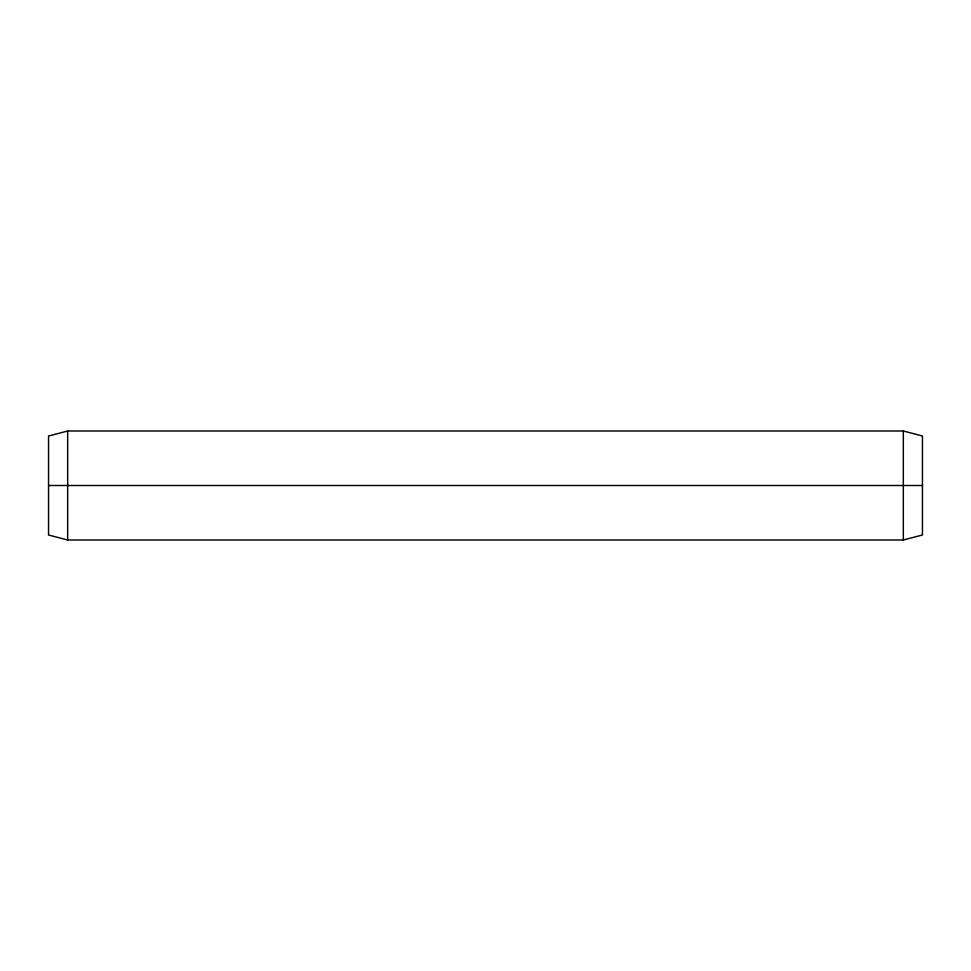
<?xml version="1.0" encoding="UTF-8"?>
<svg xmlns="http://www.w3.org/2000/svg" width="971" height="971" viewBox="0 0 971 971"><rect width="100%" height="100%" fill="white"/><g stroke="black" fill="none" stroke-linecap="round" stroke-linejoin="round"><path stroke-width="1.46" d="M67.667 431.003L48.55 436.003L48.55 534.997L67.667 539.997L903.333 539.997L922.45 534.997L922.45 436.003L903.333 431.003L67.667 431.003L67.667 539.997M48.55 485.5L922.45 485.5M903.333 431.003L903.333 539.997"/></g></svg>
